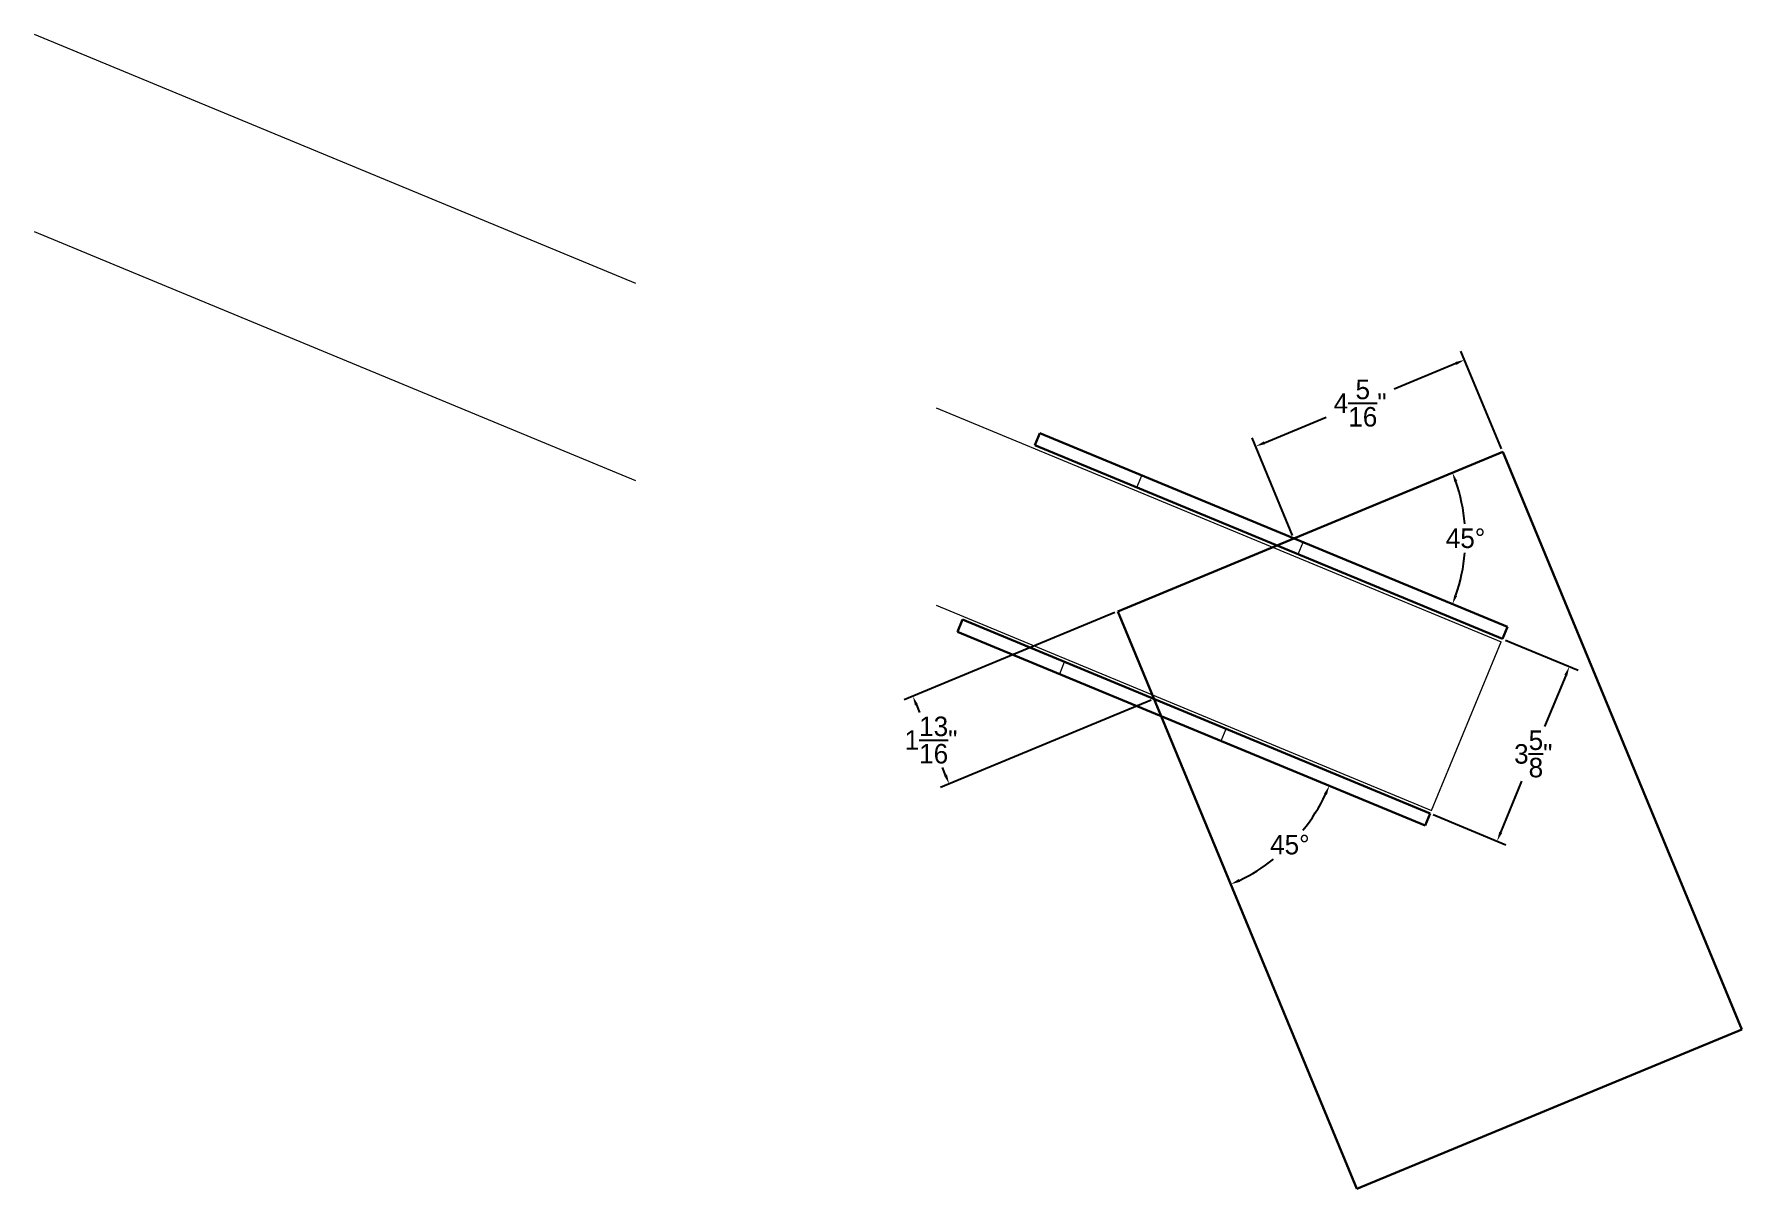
# Model space of a CAD drawing. Header units: inches. Extents: x 23376 to 25615, y 13129 to 14827.
# Drawn here: x 24661.16 to 24693.95, y 14183.77 to 14205.93 of the extents above; entities that cross this region are included whole.
import ezdxf

# ---------------------------------------------------------------- set-up
doc = ezdxf.new("R2010")
doc.units = ezdxf.units.IN
doc.header["$MEASUREMENT"] = 0
doc.linetypes.add('HIDDEN', pattern=[0.375, 0.25, -0.125])
doc.layers.add('DIMENSIONS', color=3, linetype='Continuous')
doc.layers.add('DIMENSIONS @ 1', color=3, linetype='Continuous')
doc.layers.add('FLOOR BEAMS', color=3, linetype='HIDDEN', lineweight=20)
doc.layers.add('STEEL', color=5, linetype='Continuous', lineweight=20)
doc.dimstyles.new('Annotative', dxfattribs={"dimscale": 0, "dimtxt": 0.18, "dimasz": 0.18, "dimexe": 0.18, "dimexo": 0.0625, "dimgap": 0.09, "dimtad": 0, "dimtih": 1, "dimtoh": 1, "dimdec": 4, "dimzin": 0, "dimdsep": 46, "dimtxsty": 'Standard', "dimcen": 0.09, "dimadec": 0, "dimazin": 0, "dimtfac": 1, "dimtdec": 4, "dimtofl": 0, "dimtmove": 0, "dimatfit": 3, "dimfxl": 1, "dimtolj": 1, "dimtzin": 0, "dimarcsym": 0})

# ---------------------------------------------------------------- blocks, each defined once
blk = doc.blocks.new('*D269')
at = {"layer": 'DIMENSIONS', "color": 0, "lineweight": -2}
for p, q in [((24689.331, 14197.971), (24688.554, 14199.847)), ((24688.457, 14199.612), (24687.271, 14199.12)), ((24684.779, 14198.089), (24685.966, 14198.58)), ((24685.321, 14196.31), (24684.544, 14198.186))]:
    blk.add_line(p, q, dxfattribs=at)
at = {"layer": 'DIMENSIONS', "color": 0, "lineweight": 9}
for points in [[(24688.445, 14199.639), (24688.468, 14199.584), (24688.623, 14199.681)], [(24684.768, 14198.116), (24684.791, 14198.061), (24684.613, 14198.02)]]:
    blk.add_solid(points, dxfattribs=at)
at = {"layer": 'DIMENSIONS', "color": 0, "insert": (24686.618, 14198.85), "char_height": 0.375, "attachment_point": 5}
blk.add_mtext('\\A1;4{\\H1.000000x;\\S5/16;}"', dxfattribs=at)
blk = doc.blocks.new('*D270')
at = {"layer": 'DIMENSIONS', "color": 0, "lineweight": -2}
for p, q in [((24681.906, 14194.828), (24677.863, 14193.153)), ((24678.098, 14193.056), (24678.159, 14192.909)), ((24682.602, 14193.147), (24678.56, 14191.472)), ((24678.657, 14191.707), (24678.596, 14191.854))]:
    blk.add_line(p, q, dxfattribs=at)
at = {"layer": 'DIMENSIONS', "color": 0, "lineweight": 9}
for points in [[(24678.126, 14193.068), (24678.07, 14193.045), (24678.029, 14193.222)], [(24678.685, 14191.719), (24678.629, 14191.696), (24678.726, 14191.541)]]:
    blk.add_solid(points, dxfattribs=at)
at = {"layer": 'DIMENSIONS', "color": 0, "insert": (24678.378, 14192.382), "char_height": 0.375, "attachment_point": 5}
blk.add_mtext('\\A1;1{\\H1.000000x;\\S13/16;}"', dxfattribs=at)
blk = doc.blocks.new('*D271')
at = {"layer": 'DIMENSIONS', "color": 0, "lineweight": -2}
for start, end in [(4.8304, 19.3701), (340.6299, 355.1696)]:
    blk.add_arc((24685.345, 14196.253), 3.295, start, end, dxfattribs=at)
at = {"layer": 'DIMENSIONS', "color": 0, "lineweight": 9}
for points in [[(24688.426, 14197.335), (24688.482, 14197.356), (24688.39, 14197.514)], [(24688.482, 14195.149), (24688.426, 14195.17), (24688.39, 14194.992)]]:
    blk.add_solid(points, dxfattribs=at)
at = {"layer": 'DIMENSIONS', "color": 0, "insert": (24688.641, 14196.253), "char_height": 0.375, "attachment_point": 5}
blk.add_mtext('\\A1;45°', dxfattribs=at)
blk = doc.blocks.new('*D272')
at = {"layer": 'DIMENSIONS', "color": 0, "lineweight": -2}
for start, end in [(321.1161, 334.5502), (295.4498, 308.1432)]:
    blk.add_arc((24682.796, 14192.844), 3.497, start, end, dxfattribs=at)
at = {"layer": 'DIMENSIONS', "color": 0, "lineweight": 9}
for points in [[(24685.925, 14191.353), (24685.98, 14191.329), (24686.026, 14191.506)], [(24684.31, 14189.659), (24684.286, 14189.714), (24684.134, 14189.613)]]:
    blk.add_solid(points, dxfattribs=at)
at = {"layer": 'DIMENSIONS', "color": 0, "insert": (24685.268, 14190.371), "char_height": 0.375, "attachment_point": 5}
blk.add_mtext('\\A1;45°', dxfattribs=at)
blk = doc.blocks.new('*D273')
at = {"layer": 'DIMENSIONS', "color": 0, "lineweight": -2}
for p, q in [((24689.407, 14194.3), (24690.802, 14193.722)), ((24690.566, 14193.624), (24690.16, 14192.644)), ((24689.317, 14190.608), (24689.723, 14191.589)), ((24688.02, 14190.951), (24689.414, 14190.373))]:
    blk.add_line(p, q, dxfattribs=at)
at = {"layer": 'DIMENSIONS', "color": 0, "lineweight": 9}
for points in [[(24690.539, 14193.636), (24690.594, 14193.613), (24690.635, 14193.791)], [(24689.289, 14190.619), (24689.345, 14190.597), (24689.248, 14190.442)]]:
    blk.add_solid(points, dxfattribs=at)
at = {"layer": 'DIMENSIONS', "color": 0, "insert": (24689.942, 14192.116), "char_height": 0.375, "attachment_point": 5}
blk.add_mtext('\\A1;3{\\H1.000000x;\\S5/8;}"', dxfattribs=at)

msp = doc.modelspace()

# ---------------------------------------------------------------- linework, layer by layer
at = {"layer": 'FLOOR BEAMS', "lineweight": 9, "ltscale": 50}
for p, q in [((24661.15674, 14205.93355), (24689.32522, 14194.26579)), ((24661.15674, 14202.14518), (24687.98859, 14191.03106))]:
    msp.add_line(p, q, dxfattribs=at)
at = {"layer": 'FLOOR BEAMS', "color": 3, "lineweight": 9, "ltscale": 50}
msp.add_line((24687.98859, 14191.03106), (24689.32522, 14194.26579), dxfattribs=at)
at = {"layer": 'STEEL', "lineweight": 30}
for p, q in [((24680.46699, 14198.27323), (24680.37132, 14198.04226)), ((24689.44481, 14194.5545), (24680.46699, 14198.27323)), ((24680.37132, 14198.04226), (24689.34914, 14194.32353)), ((24681.96371, 14194.85204), (24689.35475, 14197.91351)), ((24689.35475, 14197.91351), (24693.94695, 14186.82696)), ((24678.9841, 14194.6932), (24678.88842, 14194.46223)), ((24687.96191, 14190.97447), (24678.9841, 14194.6932)), ((24681.96371, 14194.85204), (24686.55591, 14183.76549)), ((24689.34914, 14194.32353), (24689.44481, 14194.5545)), ((24678.88842, 14194.46223), (24687.86624, 14190.7435)), ((24687.86624, 14190.7435), (24687.96191, 14190.97447)), ((24686.55591, 14183.76549), (24693.94695, 14186.82696))]:
    msp.add_line(p, q, dxfattribs=at)
at = {"layer": 'STEEL'}
for p, q in [((24682.33117, 14197.23047), (24682.42684, 14197.46144)), ((24685.42945, 14195.94712), (24685.52512, 14196.17809)), ((24680.84827, 14193.65044), (24680.94394, 14193.8814)), ((24683.94655, 14192.36709), (24684.04222, 14192.59806))]:
    msp.add_line(p, q, dxfattribs=at)

# ---------------------------------------------------------------- dimensions: what is measured, and where the dimension line sits
at = {"layer": 'DIMENSIONS @ 1'}
for p1, p2, distance, picture, middle in [((24689.35475, 14197.91351), (24685.34509, 14196.25266), -1.9126, '*D269', (24686.618, 14198.85009)), ((24681.96371, 14194.85204), (24682.66023, 14193.17049), -4.25859, '*D270', (24678.37755, 14192.38158)), ((24689.34914, 14194.32353), (24687.96191, 14190.97447), 1.39219, '*D273', (24689.94174, 14192.11623))]:
    dim = msp.add_aligned_dim(p1=p1, p2=p2, distance=distance, dimstyle='Annotative', override={"dimscale": 1, "dimtxt": 0.375, "dimlunit": 4, "dimtix": 0, "dimtofl": 0, "dimtmove": 0, "dimatfit": 3}, dxfattribs=at)
    dim.commit()
    dim.dimension.update_dxf_attribs({"geometry": picture, "text_midpoint": middle})
for base, line1, line2, picture, middle in [((24688.61236, 14195.82251), ((24689.44481, 14194.5545), (24680.46699, 14198.27323)), ((24681.96371, 14194.85204), (24689.35475, 14197.91351)), '*D271', (24688.64056, 14196.25266)), ((24684.92414, 14190.0698), ((24681.96371, 14194.85204), (24686.55591, 14183.76549)), ((24678.88842, 14194.46223), (24687.86624, 14190.7435)), '*D272', (24685.26801, 14190.37137))]:
    dim = msp.add_angular_dim_2l(base=base, line1=line1, line2=line2, dimstyle='Annotative', override={"dimscale": 1, "dimtxt": 0.375, "dimlunit": 4, "dimtix": 0, "dimtofl": 0, "dimtmove": 0, "dimatfit": 3}, dxfattribs=at)
    dim.commit()
    dim.dimension.update_dxf_attribs({"geometry": picture, "text_midpoint": middle})

doc.saveas('drawing.dxf')
